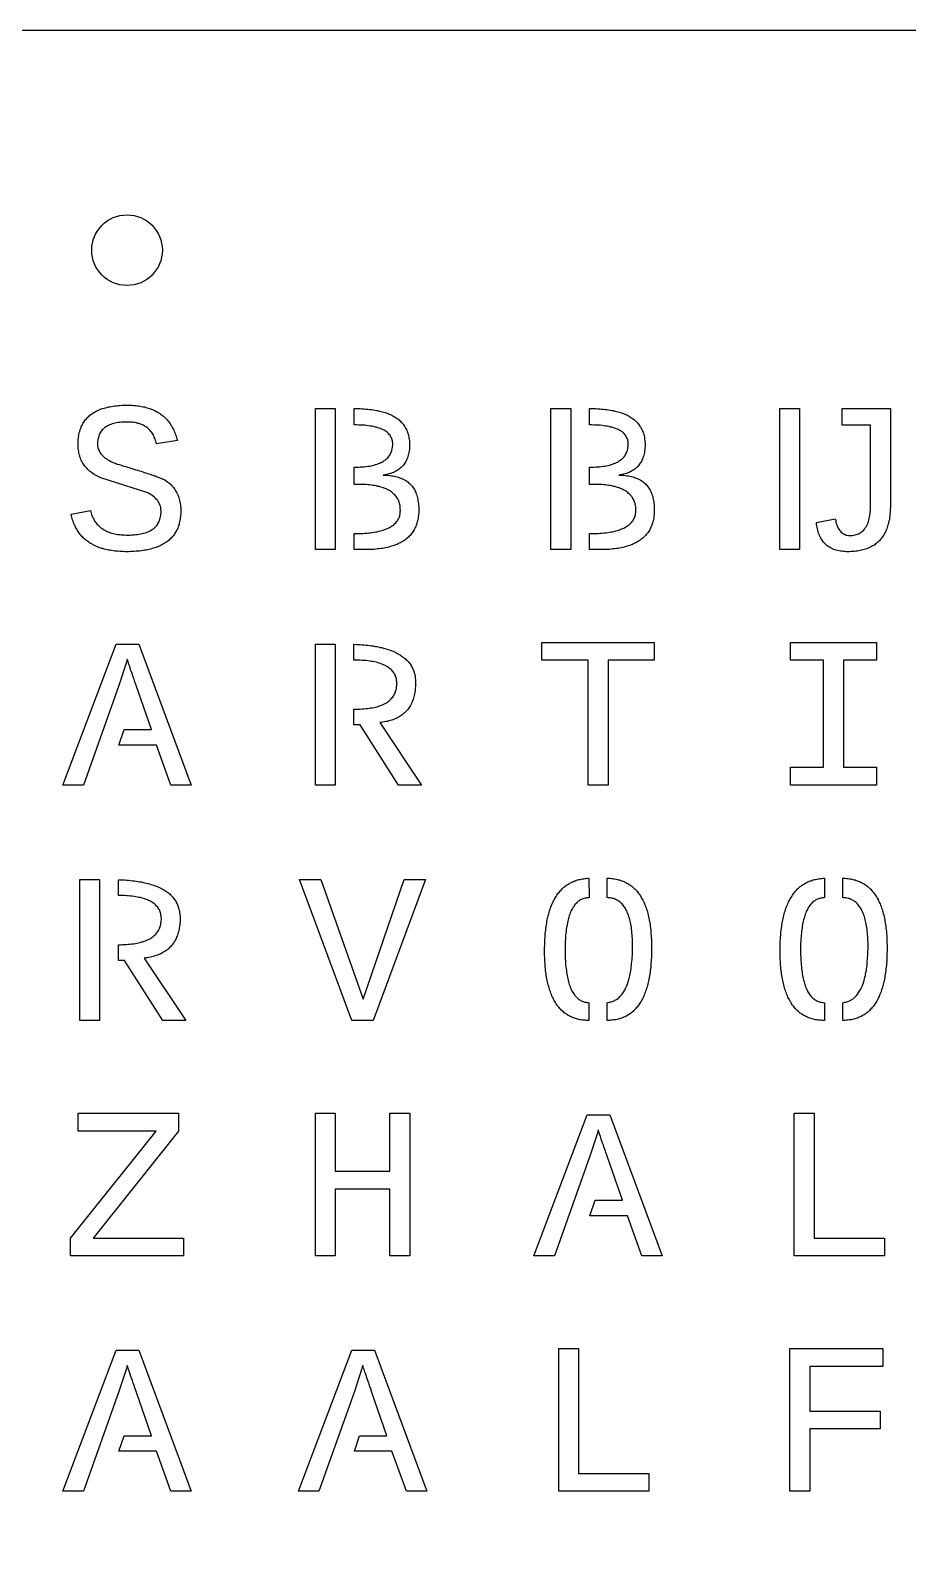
# Model space of a CAD drawing. Extents: x 0 to 230, y 0 to 230.
# Drawn here: x 108.2 to 170.2, y 122.3 to 230 of the extents above; entities that cross this region are included whole.
import ezdxf

# ---------------------------------------------------------------- set-up
doc = ezdxf.new("R2010")
doc.units = 0
doc.layers.get('0').update_dxf_attribs({"linetype": 'continuous'})

# ---------------------------------------------------------------- blocks, each defined once
blk = doc.blocks.new('SHAPESTRING008')
at = {"color": 0}
for points in [[(161.19, 203.22), (162.6, 203.22), (162.6, 193.24), (161.19, 193.24)], [(166.14, 194.24), (166.24, 194.24), (166.34, 194.25), (166.43, 194.26), (166.52, 194.28), (166.61, 194.3), (166.69, 194.33), (166.77, 194.36), (166.84, 194.4), (166.91, 194.44), (166.98, 194.49), (167.05, 194.54), (167.11, 194.6), (167.17, 194.66), (167.22, 194.72), (167.27, 194.8), (167.32, 194.87), (167.36, 194.95), (167.4, 195.04), (167.44, 195.13), (167.47, 195.23), (167.5, 195.33), (167.53, 195.44), (167.55, 195.55), (167.57, 195.66), (167.59, 195.78), (167.6, 195.91), (167.61, 196.04), (167.61, 196.18), (167.61, 196.32), (167.61, 202.06), (165.61, 202.06), (165.61, 203.22), (169.02, 203.22), (169.02, 196.35), (169.02, 196.22), (169.01, 196.1), (169.01, 195.97), (169, 195.86), (168.99, 195.74), (168.98, 195.63), (168.96, 195.51), (168.95, 195.41), (168.93, 195.3), (168.9, 195.2), (168.88, 195.09), (168.85, 195), (168.82, 194.9), (168.79, 194.81), (168.76, 194.71), (168.72, 194.62), (168.69, 194.54), (168.65, 194.45), (168.6, 194.37), (168.56, 194.29), (168.51, 194.22), (168.46, 194.14), (168.41, 194.07), (168.35, 194), (168.3, 193.94), (168.24, 193.87), (168.18, 193.81), (168.11, 193.75), (168.05, 193.7), (167.98, 193.64), (167.91, 193.59), (167.84, 193.54), (167.76, 193.5), (167.69, 193.45), (167.61, 193.41), (167.52, 193.37), (167.44, 193.34), (167.35, 193.3), (167.26, 193.27), (167.17, 193.24), (167.08, 193.22), (166.98, 193.19), (166.89, 193.17), (166.79, 193.15), (166.68, 193.14), (166.58, 193.12), (166.47, 193.11), (166.36, 193.1), (166.25, 193.1), (166.14, 193.09), (166.02, 193.09), (165.9, 193.09), (165.79, 193.1), (165.68, 193.11), (165.58, 193.12), (165.48, 193.13), (165.38, 193.15), (165.28, 193.17), (165.19, 193.2), (165.09, 193.23), (165.01, 193.26), (164.92, 193.3), (164.84, 193.34), (164.76, 193.38), (164.69, 193.42), (164.61, 193.47), (164.54, 193.52), (164.48, 193.58), (164.41, 193.64), (164.35, 193.7), (164.3, 193.77), (164.24, 193.84), (164.19, 193.91), (164.14, 193.98), (164.09, 194.06), (164.05, 194.15), (164.01, 194.23), (163.98, 194.32), (163.94, 194.41), (163.91, 194.51), (163.88, 194.61), (163.86, 194.71), (163.84, 194.82), (163.82, 194.93), (163.8, 195.04), (163.79, 195.16), (165.12, 195.43), (165.15, 195.3), (165.17, 195.18), (165.21, 195.07), (165.24, 194.96), (165.28, 194.86), (165.33, 194.77), (165.37, 194.68), (165.42, 194.61), (165.48, 194.54), (165.54, 194.48), (165.6, 194.42), (165.67, 194.37), (165.74, 194.33), (165.81, 194.3), (165.89, 194.27), (165.97, 194.26), (166.05, 194.24)]]:
    blk.add_lwpolyline(points, close=True, dxfattribs=at)
blk = doc.blocks.new('SHAPESTRING007')
at = {"color": 0}
for points in [[(146.41, 193.24), (144.99, 193.24), (144.99, 203.22), (146.41, 203.22)], [(151.01, 196.02), (151.01, 196.1), (151, 196.19), (151, 196.27), (150.98, 196.36), (150.97, 196.44), (150.95, 196.51), (150.93, 196.59), (150.9, 196.66), (150.87, 196.73), (150.84, 196.8), (150.8, 196.87), (150.76, 196.93), (150.71, 197), (150.67, 197.06), (150.61, 197.11), (150.56, 197.17), (150.5, 197.22), (150.44, 197.28), (150.37, 197.32), (150.31, 197.37), (150.23, 197.42), (150.16, 197.46), (150.08, 197.5), (149.99, 197.54), (149.91, 197.57), (149.82, 197.61), (149.72, 197.64), (149.63, 197.67), (149.53, 197.7), (149.42, 197.72), (149.31, 197.75), (149.2, 197.77), (149.09, 197.79), (148.97, 197.8), (148.85, 197.82), (148.72, 197.83), (148.59, 197.84), (148.46, 197.85), (148.32, 197.85), (148.18, 197.86), (148.04, 197.86), (147.89, 197.86), (147.74, 197.85), (147.74, 199.08), (147.89, 199.08), (148.04, 199.08), (148.18, 199.09), (148.32, 199.1), (148.45, 199.11), (148.58, 199.12), (148.7, 199.14), (148.82, 199.16), (148.94, 199.18), (149.05, 199.2), (149.16, 199.23), (149.26, 199.26), (149.36, 199.29), (149.45, 199.33), (149.54, 199.36), (149.63, 199.4), (149.71, 199.44), (149.79, 199.49), (149.86, 199.54), (149.93, 199.58), (150, 199.64), (150.06, 199.69), (150.11, 199.75), (150.17, 199.81), (150.22, 199.87), (150.26, 199.93), (150.3, 200), (150.33, 200.07), (150.37, 200.14), (150.39, 200.22), (150.41, 200.29), (150.43, 200.37), (150.45, 200.46), (150.46, 200.54), (150.46, 200.63), (150.46, 200.72), (150.46, 200.79), (150.46, 200.87), (150.44, 200.94), (150.43, 201.01), (150.41, 201.08), (150.38, 201.15), (150.35, 201.21), (150.31, 201.28), (150.27, 201.34), (150.23, 201.39), (150.18, 201.45), (150.13, 201.5), (150.07, 201.55), (150, 201.6), (149.94, 201.64), (149.86, 201.69), (149.78, 201.73), (149.7, 201.77), (149.62, 201.8), (149.52, 201.84), (149.43, 201.87), (149.33, 201.9), (149.22, 201.92), (149.11, 201.95), (148.99, 201.97), (148.87, 201.99), (148.75, 202.01), (148.62, 202.02), (148.49, 202.04), (148.35, 202.05), (148.2, 202.06), (148.06, 202.06), (147.9, 202.07), (147.74, 202.07), (147.74, 203.22), (147.89, 203.22), (148.03, 203.22), (148.17, 203.22), (148.31, 203.21), (148.45, 203.2), (148.58, 203.19), (148.71, 203.18), (148.83, 203.17), (148.96, 203.16), (149.08, 203.14), (149.2, 203.12), (149.31, 203.1), (149.42, 203.08), (149.53, 203.05), (149.64, 203.03), (149.75, 203), (149.85, 202.97), (149.95, 202.94), (150.04, 202.91), (150.14, 202.87), (150.23, 202.84), (150.31, 202.8), (150.4, 202.76), (150.48, 202.71), (150.56, 202.67), (150.64, 202.62), (150.71, 202.58), (150.78, 202.53), (150.85, 202.47), (150.92, 202.42), (150.98, 202.36), (151.04, 202.31), (151.1, 202.25), (151.15, 202.19), (151.2, 202.12), (151.25, 202.06), (151.3, 201.99), (151.34, 201.93), (151.38, 201.85), (151.42, 201.78), (151.45, 201.71), (151.49, 201.63), (151.52, 201.56), (151.54, 201.48), (151.57, 201.39), (151.59, 201.31), (151.61, 201.23), (151.62, 201.14), (151.63, 201.05), (151.64, 200.96), (151.65, 200.87), (151.66, 200.77), (151.66, 200.68), (151.66, 200.56), (151.65, 200.45), (151.64, 200.34), (151.63, 200.23), (151.61, 200.12), (151.59, 200.02), (151.57, 199.93), (151.54, 199.83), (151.51, 199.74), (151.48, 199.65), (151.44, 199.57), (151.4, 199.48), (151.35, 199.41), (151.3, 199.33), (151.25, 199.26), (151.2, 199.19), (151.14, 199.12), (151.07, 199.06), (151, 199), (150.93, 198.94), (150.86, 198.89), (150.78, 198.84), (150.7, 198.79), (150.61, 198.75), (150.53, 198.71), (150.43, 198.67), (150.34, 198.64), (150.24, 198.61), (150.13, 198.58), (150.03, 198.55), (149.91, 198.53), (149.8, 198.51), (149.92, 198.51), (150.04, 198.51), (150.16, 198.5), (150.27, 198.49), (150.38, 198.47), (150.48, 198.46), (150.59, 198.44), (150.69, 198.42), (150.79, 198.39), (150.88, 198.36), (150.97, 198.33), (151.06, 198.3), (151.14, 198.26), (151.23, 198.22), (151.31, 198.18), (151.38, 198.13), (151.46, 198.08), (151.53, 198.03), (151.59, 197.98), (151.66, 197.92), (151.72, 197.86), (151.78, 197.8), (151.83, 197.73), (151.89, 197.66), (151.93, 197.59), (151.98, 197.52), (152.02, 197.44), (152.06, 197.36), (152.1, 197.28), (152.14, 197.19), (152.17, 197.1), (152.2, 197.01), (152.22, 196.91), (152.24, 196.82), (152.26, 196.71), (152.28, 196.61), (152.29, 196.5), (152.3, 196.4), (152.31, 196.28), (152.31, 196.17), (152.31, 196.05), (152.31, 195.95), (152.31, 195.85), (152.3, 195.75), (152.29, 195.66), (152.28, 195.56), (152.27, 195.47), (152.25, 195.38), (152.23, 195.29), (152.21, 195.21), (152.18, 195.12), (152.16, 195.04), (152.13, 194.96), (152.1, 194.88), (152.06, 194.8), (152.03, 194.73), (151.99, 194.65), (151.94, 194.58), (151.9, 194.51), (151.85, 194.44), (151.8, 194.38), (151.75, 194.31), (151.7, 194.25), (151.64, 194.19), (151.58, 194.13), (151.52, 194.08), (151.45, 194.02), (151.39, 193.97), (151.32, 193.92), (151.25, 193.87), (151.17, 193.82), (151.09, 193.78), (151.01, 193.73), (150.93, 193.69), (150.85, 193.65), (150.76, 193.61), (150.67, 193.58), (150.58, 193.54), (150.48, 193.51), (150.39, 193.48), (150.29, 193.45), (150.18, 193.42), (150.08, 193.4), (149.97, 193.37), (149.86, 193.35), (149.75, 193.33), (149.63, 193.32), (149.52, 193.3), (149.4, 193.29), (149.27, 193.27), (149.15, 193.26), (149.02, 193.26), (148.89, 193.25), (148.76, 193.24), (148.62, 193.24), (148.48, 193.24), (147.74, 193.24), (147.74, 194.37), (147.9, 194.38), (148.06, 194.38), (148.21, 194.38), (148.35, 194.39), (148.49, 194.4), (148.63, 194.41), (148.76, 194.42), (148.9, 194.44), (149.02, 194.45), (149.14, 194.47), (149.26, 194.49), (149.38, 194.51), (149.49, 194.54), (149.59, 194.57), (149.7, 194.59), (149.8, 194.62), (149.89, 194.66), (149.98, 194.69), (150.07, 194.73), (150.15, 194.76), (150.23, 194.8), (150.31, 194.85), (150.38, 194.89), (150.45, 194.94), (150.51, 194.98), (150.57, 195.03), (150.63, 195.09), (150.68, 195.14), (150.73, 195.2), (150.78, 195.25), (150.82, 195.31), (150.85, 195.37), (150.89, 195.44), (150.92, 195.5), (150.94, 195.57), (150.96, 195.64), (150.98, 195.71), (150.99, 195.78), (151, 195.86), (151.01, 195.94)]]:
    blk.add_lwpolyline(points, close=True, dxfattribs=at)
blk = doc.blocks.new('SHAPESTRING006')
at = {"color": 0}
for points in [[(129.74, 193.24), (128.33, 193.24), (128.33, 203.22), (129.74, 203.22)], [(134.35, 196.02), (134.34, 196.1), (134.34, 196.19), (134.33, 196.27), (134.32, 196.36), (134.3, 196.44), (134.28, 196.51), (134.26, 196.59), (134.23, 196.66), (134.2, 196.73), (134.17, 196.8), (134.13, 196.87), (134.09, 196.93), (134.05, 197), (134, 197.06), (133.95, 197.11), (133.89, 197.17), (133.83, 197.22), (133.77, 197.28), (133.71, 197.32), (133.64, 197.37), (133.57, 197.42), (133.49, 197.46), (133.41, 197.5), (133.33, 197.54), (133.24, 197.57), (133.15, 197.61), (133.06, 197.64), (132.96, 197.67), (132.86, 197.7), (132.75, 197.72), (132.65, 197.75), (132.54, 197.77), (132.42, 197.79), (132.3, 197.8), (132.18, 197.82), (132.06, 197.83), (131.93, 197.84), (131.79, 197.85), (131.66, 197.85), (131.52, 197.86), (131.37, 197.86), (131.23, 197.86), (131.08, 197.85), (131.08, 199.08), (131.23, 199.08), (131.37, 199.08), (131.51, 199.09), (131.65, 199.1), (131.78, 199.11), (131.91, 199.12), (132.04, 199.14), (132.16, 199.16), (132.27, 199.18), (132.38, 199.2), (132.49, 199.23), (132.59, 199.26), (132.69, 199.29), (132.79, 199.33), (132.88, 199.36), (132.96, 199.4), (133.05, 199.44), (133.12, 199.49), (133.2, 199.54), (133.27, 199.58), (133.33, 199.64), (133.39, 199.69), (133.45, 199.75), (133.5, 199.81), (133.55, 199.87), (133.59, 199.93), (133.63, 200), (133.67, 200.07), (133.7, 200.14), (133.73, 200.22), (133.75, 200.29), (133.77, 200.37), (133.78, 200.46), (133.79, 200.54), (133.8, 200.63), (133.8, 200.72), (133.8, 200.79), (133.79, 200.87), (133.78, 200.94), (133.76, 201.01), (133.74, 201.08), (133.71, 201.15), (133.68, 201.21), (133.65, 201.28), (133.61, 201.34), (133.56, 201.39), (133.51, 201.45), (133.46, 201.5), (133.4, 201.55), (133.34, 201.6), (133.27, 201.64), (133.2, 201.69), (133.12, 201.73), (133.04, 201.77), (132.95, 201.8), (132.86, 201.84), (132.76, 201.87), (132.66, 201.9), (132.55, 201.92), (132.44, 201.95), (132.33, 201.97), (132.21, 201.99), (132.08, 202.01), (131.95, 202.02), (131.82, 202.04), (131.68, 202.05), (131.54, 202.06), (131.39, 202.06), (131.24, 202.07), (131.08, 202.07), (131.08, 203.22), (131.22, 203.22), (131.37, 203.22), (131.51, 203.22), (131.64, 203.21), (131.78, 203.2), (131.91, 203.19), (132.04, 203.18), (132.17, 203.17), (132.29, 203.16), (132.41, 203.14), (132.53, 203.12), (132.65, 203.1), (132.76, 203.08), (132.87, 203.05), (132.98, 203.03), (133.08, 203), (133.18, 202.97), (133.28, 202.94), (133.38, 202.91), (133.47, 202.87), (133.56, 202.84), (133.65, 202.8), (133.73, 202.76), (133.81, 202.71), (133.89, 202.67), (133.97, 202.62), (134.04, 202.58), (134.12, 202.53), (134.18, 202.47), (134.25, 202.42), (134.31, 202.36), (134.37, 202.31), (134.43, 202.25), (134.48, 202.19), (134.54, 202.12), (134.58, 202.06), (134.63, 201.99), (134.67, 201.93), (134.71, 201.85), (134.75, 201.78), (134.79, 201.71), (134.82, 201.63), (134.85, 201.56), (134.88, 201.48), (134.9, 201.39), (134.92, 201.31), (134.94, 201.23), (134.95, 201.14), (134.97, 201.05), (134.98, 200.96), (134.98, 200.87), (134.99, 200.77), (134.99, 200.68), (134.99, 200.56), (134.98, 200.45), (134.98, 200.34), (134.96, 200.23), (134.95, 200.12), (134.93, 200.02), (134.9, 199.93), (134.88, 199.83), (134.85, 199.74), (134.81, 199.65), (134.77, 199.57), (134.73, 199.48), (134.69, 199.41), (134.64, 199.33), (134.58, 199.26), (134.53, 199.19), (134.47, 199.12), (134.41, 199.06), (134.34, 199), (134.27, 198.94), (134.19, 198.89), (134.11, 198.84), (134.03, 198.79), (133.95, 198.75), (133.86, 198.71), (133.77, 198.67), (133.67, 198.64), (133.57, 198.61), (133.47, 198.58), (133.36, 198.55), (133.25, 198.53), (133.13, 198.51), (133.25, 198.51), (133.37, 198.51), (133.49, 198.5), (133.6, 198.49), (133.71, 198.47), (133.82, 198.46), (133.92, 198.44), (134.02, 198.42), (134.12, 198.39), (134.21, 198.36), (134.3, 198.33), (134.39, 198.3), (134.48, 198.26), (134.56, 198.22), (134.64, 198.18), (134.72, 198.13), (134.79, 198.08), (134.86, 198.03), (134.93, 197.98), (134.99, 197.92), (135.05, 197.86), (135.11, 197.8), (135.17, 197.73), (135.22, 197.66), (135.27, 197.59), (135.31, 197.52), (135.36, 197.44), (135.4, 197.36), (135.43, 197.28), (135.47, 197.19), (135.5, 197.1), (135.53, 197.01), (135.55, 196.91), (135.58, 196.82), (135.59, 196.71), (135.61, 196.61), (135.62, 196.5), (135.63, 196.4), (135.64, 196.28), (135.65, 196.17), (135.65, 196.05), (135.64, 195.95), (135.64, 195.85), (135.63, 195.75), (135.63, 195.66), (135.61, 195.56), (135.6, 195.47), (135.58, 195.38), (135.56, 195.29), (135.54, 195.21), (135.52, 195.12), (135.49, 195.04), (135.46, 194.96), (135.43, 194.88), (135.4, 194.8), (135.36, 194.73), (135.32, 194.65), (135.28, 194.58), (135.23, 194.51), (135.19, 194.44), (135.14, 194.38), (135.09, 194.31), (135.03, 194.25), (134.97, 194.19), (134.91, 194.13), (134.85, 194.08), (134.79, 194.02), (134.72, 193.97), (134.65, 193.92), (134.58, 193.87), (134.5, 193.82), (134.43, 193.78), (134.35, 193.73), (134.27, 193.69), (134.18, 193.65), (134.09, 193.61), (134, 193.58), (133.91, 193.54), (133.82, 193.51), (133.72, 193.48), (133.62, 193.45), (133.52, 193.42), (133.41, 193.4), (133.3, 193.37), (133.19, 193.35), (133.08, 193.33), (132.97, 193.32), (132.85, 193.3), (132.73, 193.29), (132.61, 193.27), (132.48, 193.26), (132.35, 193.26), (132.22, 193.25), (132.09, 193.24), (131.95, 193.24), (131.82, 193.24), (131.08, 193.24), (131.08, 194.37), (131.24, 194.38), (131.39, 194.38), (131.54, 194.38), (131.68, 194.39), (131.83, 194.4), (131.96, 194.41), (132.1, 194.42), (132.23, 194.44), (132.35, 194.45), (132.48, 194.47), (132.6, 194.49), (132.71, 194.51), (132.82, 194.54), (132.93, 194.57), (133.03, 194.59), (133.13, 194.62), (133.23, 194.66), (133.32, 194.69), (133.4, 194.73), (133.49, 194.76), (133.57, 194.8), (133.64, 194.85), (133.72, 194.89), (133.78, 194.94), (133.85, 194.98), (133.91, 195.03), (133.96, 195.09), (134.02, 195.14), (134.07, 195.2), (134.11, 195.25), (134.15, 195.31), (134.19, 195.37), (134.22, 195.44), (134.25, 195.5), (134.28, 195.57), (134.3, 195.64), (134.31, 195.71), (134.33, 195.78), (134.34, 195.86), (134.34, 195.94)]]:
    blk.add_lwpolyline(points, close=True, dxfattribs=at)
blk = doc.blocks.new('SHAPESTRING017')
at = {"color": 0}
for points in [[(129.73, 176.57), (128.33, 176.57), (128.33, 186.55), (129.73, 186.55)], [(134.09, 183.72), (134.09, 183.8), (134.09, 183.88), (134.08, 183.96), (134.07, 184.04), (134.06, 184.11), (134.04, 184.19), (134.01, 184.26), (133.99, 184.33), (133.95, 184.39), (133.92, 184.46), (133.88, 184.52), (133.84, 184.58), (133.79, 184.64), (133.74, 184.7), (133.69, 184.75), (133.63, 184.8), (133.56, 184.85), (133.5, 184.9), (133.43, 184.95), (133.35, 184.99), (133.28, 185.03), (133.2, 185.07), (133.11, 185.11), (133.02, 185.14), (132.93, 185.18), (132.83, 185.21), (132.73, 185.24), (132.62, 185.26), (132.51, 185.29), (132.4, 185.31), (132.28, 185.33), (132.16, 185.35), (132.04, 185.36), (131.91, 185.38), (131.78, 185.39), (131.64, 185.4), (131.5, 185.41), (131.36, 185.41), (131.21, 185.41), (131.06, 185.42), (131.06, 186.54), (131.21, 186.53), (131.36, 186.53), (131.5, 186.52), (131.64, 186.51), (131.78, 186.5), (131.92, 186.48), (132.05, 186.47), (132.18, 186.45), (132.31, 186.43), (132.44, 186.42), (132.56, 186.39), (132.68, 186.37), (132.8, 186.35), (132.92, 186.32), (133.03, 186.3), (133.14, 186.27), (133.25, 186.24), (133.35, 186.21), (133.46, 186.18), (133.56, 186.15), (133.65, 186.11), (133.75, 186.07), (133.84, 186.04), (133.93, 186), (134.02, 185.96), (134.1, 185.91), (134.18, 185.87), (134.26, 185.82), (134.34, 185.78), (134.41, 185.73), (134.48, 185.68), (134.55, 185.63), (134.62, 185.58), (134.68, 185.52), (134.74, 185.47), (134.8, 185.41), (134.86, 185.35), (134.91, 185.29), (134.96, 185.23), (135.01, 185.17), (135.05, 185.1), (135.1, 185.04), (135.14, 184.97), (135.17, 184.9), (135.21, 184.83), (135.24, 184.76), (135.27, 184.69), (135.3, 184.61), (135.32, 184.54), (135.34, 184.46), (135.36, 184.38), (135.38, 184.3), (135.39, 184.22), (135.4, 184.14), (135.41, 184.05), (135.42, 183.97), (135.42, 183.88), (135.42, 183.79), (135.42, 183.67), (135.41, 183.56), (135.4, 183.45), (135.39, 183.34), (135.38, 183.23), (135.36, 183.12), (135.35, 183.02), (135.32, 182.92), (135.3, 182.82), (135.27, 182.73), (135.24, 182.64), (135.21, 182.55), (135.18, 182.46), (135.14, 182.38), (135.1, 182.29), (135.06, 182.21), (135.01, 182.14), (134.96, 182.06), (134.91, 181.99), (134.86, 181.92), (134.8, 181.85), (134.74, 181.79), (134.68, 181.72), (134.62, 181.66), (134.55, 181.61), (134.48, 181.55), (134.41, 181.5), (134.33, 181.45), (134.25, 181.4), (134.17, 181.35), (134.09, 181.31), (134, 181.27), (133.91, 181.23), (133.82, 181.2), (133.73, 181.16), (133.63, 181.13), (133.53, 181.11), (133.43, 181.08), (133.32, 181.06), (133.22, 181.04), (133.11, 181.02), (132.99, 181), (132.88, 180.99), (135.83, 176.57), (134.21, 176.57), (131.5, 180.83), (131.06, 180.83), (131.06, 181.94), (131.21, 181.94), (131.35, 181.94), (131.49, 181.95), (131.63, 181.96), (131.76, 181.97), (131.89, 181.98), (132.01, 181.99), (132.14, 182.01), (132.26, 182.03), (132.37, 182.05), (132.48, 182.07), (132.59, 182.09), (132.69, 182.12), (132.79, 182.15), (132.89, 182.18), (132.98, 182.22), (133.07, 182.25), (133.15, 182.29), (133.23, 182.33), (133.31, 182.38), (133.39, 182.42), (133.46, 182.47), (133.52, 182.52), (133.59, 182.57), (133.65, 182.63), (133.7, 182.68), (133.75, 182.74), (133.8, 182.8), (133.85, 182.87), (133.89, 182.93), (133.92, 183), (133.96, 183.07), (133.99, 183.14), (134.01, 183.22), (134.04, 183.3), (134.06, 183.38), (134.07, 183.46), (134.08, 183.54), (134.09, 183.63)]]:
    blk.add_lwpolyline(points, close=True, dxfattribs=at)
blk = doc.blocks.new('SHAPESTRING029')
at = {"color": 0}
for points in [[(147.68, 159.91), (147.59, 159.91), (147.5, 159.91), (147.41, 159.92), (147.32, 159.92), (147.23, 159.93), (147.15, 159.95), (147.06, 159.96), (146.98, 159.98), (146.9, 160), (146.82, 160.02), (146.74, 160.04), (146.66, 160.06), (146.59, 160.09), (146.51, 160.12), (146.44, 160.15), (146.37, 160.19), (146.3, 160.22), (146.23, 160.26), (146.16, 160.3), (146.1, 160.34), (146.03, 160.39), (145.97, 160.43), (145.91, 160.48), (145.85, 160.53), (145.79, 160.59), (145.73, 160.64), (145.67, 160.7), (145.62, 160.76), (145.57, 160.82), (145.51, 160.89), (145.46, 160.95), (145.41, 161.02), (145.37, 161.09), (145.32, 161.17), (145.27, 161.24), (145.23, 161.32), (145.19, 161.4), (145.15, 161.48), (145.11, 161.56), (145.07, 161.65), (145.03, 161.74), (144.99, 161.83), (144.96, 161.92), (144.93, 162.02), (144.9, 162.11), (144.87, 162.21), (144.84, 162.31), (144.81, 162.42), (144.78, 162.52), (144.76, 162.63), (144.74, 162.74), (144.71, 162.85), (144.69, 162.97), (144.67, 163.08), (144.66, 163.2), (144.64, 163.32), (144.62, 163.45), (144.61, 163.57), (144.6, 163.7), (144.59, 163.83), (144.58, 163.96), (144.57, 164.09), (144.56, 164.23), (144.56, 164.37), (144.55, 164.51), (144.55, 164.65), (144.55, 164.8), (144.55, 164.94), (144.55, 165.09), (144.56, 165.23), (144.56, 165.37), (144.57, 165.51), (144.57, 165.65), (144.58, 165.79), (144.59, 165.92), (144.6, 166.05), (144.61, 166.18), (144.63, 166.3), (144.64, 166.43), (144.66, 166.55), (144.68, 166.67), (144.7, 166.79), (144.72, 166.9), (144.74, 167.02), (144.76, 167.13), (144.79, 167.24), (144.81, 167.34), (144.84, 167.45), (144.87, 167.55), (144.9, 167.65), (144.93, 167.75), (144.97, 167.85), (145, 167.94), (145.04, 168.03), (145.07, 168.12), (145.11, 168.21), (145.15, 168.3), (145.19, 168.38), (145.24, 168.46), (145.28, 168.54), (145.32, 168.62), (145.37, 168.69), (145.42, 168.77), (145.47, 168.84), (145.52, 168.91), (145.57, 168.97), (145.63, 169.04), (145.68, 169.1), (145.74, 169.16), (145.79, 169.22), (145.85, 169.27), (145.91, 169.33), (145.98, 169.38), (146.04, 169.43), (146.1, 169.48), (146.17, 169.52), (146.24, 169.56), (146.31, 169.6), (146.37, 169.64), (146.45, 169.68), (146.52, 169.71), (146.59, 169.75), (146.67, 169.78), (146.75, 169.8), (146.82, 169.83), (146.9, 169.85), (146.98, 169.88), (147.07, 169.89), (147.15, 169.91), (147.23, 169.93), (147.32, 169.94), (147.41, 169.95), (147.5, 169.96), (147.59, 169.97), (147.68, 169.97), (147.7, 168.6), (147.63, 168.59), (147.55, 168.59), (147.48, 168.57), (147.41, 168.56), (147.34, 168.54), (147.28, 168.52), (147.21, 168.5), (147.15, 168.47), (147.09, 168.44), (147.03, 168.4), (146.97, 168.36), (146.91, 168.32), (146.86, 168.27), (146.8, 168.22), (146.75, 168.17), (146.7, 168.11), (146.66, 168.05), (146.61, 167.98), (146.57, 167.92), (146.52, 167.84), (146.48, 167.77), (146.44, 167.69), (146.4, 167.61), (146.37, 167.52), (146.33, 167.43), (146.3, 167.34), (146.27, 167.24), (146.24, 167.14), (146.21, 167.04), (146.19, 166.93), (146.16, 166.82), (146.14, 166.71), (146.12, 166.59), (146.1, 166.47), (146.08, 166.34), (146.07, 166.21), (146.05, 166.08), (146.04, 165.94), (146.03, 165.8), (146.02, 165.66), (146.01, 165.51), (146.01, 165.36), (146, 165.21), (146, 165.05), (146, 164.89), (146, 164.73), (146, 164.57), (146.01, 164.42), (146.01, 164.27), (146.02, 164.12), (146.03, 163.98), (146.04, 163.84), (146.06, 163.7), (146.07, 163.57), (146.09, 163.44), (146.1, 163.32), (146.12, 163.2), (146.14, 163.08), (146.17, 162.96), (146.19, 162.85), (146.22, 162.75), (146.24, 162.64), (146.27, 162.54), (146.3, 162.44), (146.34, 162.35), (146.37, 162.26), (146.41, 162.17), (146.44, 162.09), (146.48, 162.01), (146.52, 161.94), (146.57, 161.86), (146.61, 161.8), (146.66, 161.73), (146.7, 161.67), (146.75, 161.61), (146.8, 161.56), (146.85, 161.51), (146.91, 161.46), (146.96, 161.41), (147.02, 161.37), (147.08, 161.34), (147.14, 161.3), (147.2, 161.27), (147.26, 161.25), (147.33, 161.22), (147.4, 161.21), (147.47, 161.19), (147.54, 161.18), (147.61, 161.17), (147.68, 161.16)], [(150.77, 164.96), (150.77, 165.12), (150.77, 165.27), (150.77, 165.42), (150.76, 165.56), (150.76, 165.71), (150.75, 165.84), (150.74, 165.98), (150.73, 166.11), (150.72, 166.24), (150.7, 166.36), (150.69, 166.48), (150.67, 166.6), (150.65, 166.72), (150.63, 166.83), (150.6, 166.94), (150.58, 167.04), (150.55, 167.14), (150.52, 167.24), (150.49, 167.33), (150.46, 167.42), (150.42, 167.51), (150.39, 167.59), (150.35, 167.68), (150.31, 167.75), (150.27, 167.83), (150.22, 167.9), (150.18, 167.96), (150.13, 168.03), (150.08, 168.09), (150.03, 168.15), (149.98, 168.2), (149.93, 168.25), (149.87, 168.3), (149.81, 168.34), (149.75, 168.38), (149.69, 168.42), (149.63, 168.45), (149.56, 168.48), (149.5, 168.51), (149.43, 168.53), (149.36, 168.55), (149.29, 168.56), (149.21, 168.58), (149.14, 168.59), (149.06, 168.59), (148.98, 168.6), (148.98, 169.98), (149.08, 169.97), (149.17, 169.97), (149.26, 169.96), (149.35, 169.95), (149.44, 169.94), (149.52, 169.93), (149.61, 169.91), (149.69, 169.89), (149.78, 169.87), (149.86, 169.85), (149.94, 169.82), (150.01, 169.8), (150.09, 169.77), (150.17, 169.74), (150.24, 169.7), (150.31, 169.67), (150.38, 169.63), (150.45, 169.59), (150.52, 169.55), (150.59, 169.5), (150.65, 169.46), (150.72, 169.41), (150.78, 169.36), (150.84, 169.3), (150.9, 169.25), (150.96, 169.19), (151.02, 169.13), (151.07, 169.07), (151.13, 169), (151.18, 168.94), (151.23, 168.87), (151.28, 168.8), (151.33, 168.73), (151.37, 168.65), (151.42, 168.57), (151.46, 168.49), (151.51, 168.41), (151.55, 168.33), (151.59, 168.24), (151.63, 168.15), (151.66, 168.06), (151.7, 167.97), (151.73, 167.88), (151.76, 167.78), (151.8, 167.68), (151.83, 167.58), (151.85, 167.47), (151.88, 167.37), (151.91, 167.26), (151.93, 167.15), (151.95, 167.04), (151.97, 166.92), (151.99, 166.81), (152.01, 166.69), (152.03, 166.57), (152.04, 166.44), (152.06, 166.32), (152.07, 166.19), (152.08, 166.06), (152.09, 165.93), (152.1, 165.8), (152.11, 165.66), (152.11, 165.52), (152.12, 165.38), (152.12, 165.24), (152.12, 165.09), (152.12, 164.94), (152.12, 164.79), (152.12, 164.65), (152.11, 164.5), (152.11, 164.36), (152.1, 164.22), (152.09, 164.08), (152.08, 163.95), (152.07, 163.81), (152.06, 163.68), (152.04, 163.55), (152.03, 163.43), (152.01, 163.3), (151.99, 163.18), (151.97, 163.06), (151.95, 162.94), (151.93, 162.83), (151.91, 162.71), (151.88, 162.6), (151.86, 162.49), (151.83, 162.39), (151.8, 162.28), (151.77, 162.18), (151.74, 162.08), (151.7, 161.98), (151.67, 161.89), (151.63, 161.79), (151.6, 161.7), (151.56, 161.61), (151.52, 161.53), (151.48, 161.44), (151.43, 161.36), (151.39, 161.28), (151.34, 161.2), (151.3, 161.13), (151.25, 161.06), (151.2, 160.99), (151.15, 160.92), (151.1, 160.85), (151.04, 160.79), (150.99, 160.73), (150.93, 160.67), (150.87, 160.61), (150.81, 160.55), (150.75, 160.5), (150.69, 160.45), (150.63, 160.4), (150.56, 160.36), (150.5, 160.31), (150.43, 160.27), (150.36, 160.23), (150.29, 160.19), (150.22, 160.16), (150.15, 160.13), (150.07, 160.1), (150, 160.07), (149.92, 160.04), (149.84, 160.02), (149.76, 160), (149.68, 159.98), (149.6, 159.96), (149.51, 159.95), (149.43, 159.94), (149.34, 159.93), (149.25, 159.92), (149.16, 159.91), (149.07, 159.91), (148.98, 159.91), (148.98, 161.16), (149.06, 161.17), (149.13, 161.19), (149.2, 161.2), (149.27, 161.22), (149.34, 161.24), (149.41, 161.27), (149.47, 161.3), (149.53, 161.33), (149.6, 161.36), (149.66, 161.4), (149.71, 161.44), (149.77, 161.49), (149.83, 161.54), (149.88, 161.59), (149.93, 161.64), (149.98, 161.7), (150.03, 161.76), (150.08, 161.83), (150.13, 161.9), (150.17, 161.97), (150.22, 162.04), (150.26, 162.12), (150.3, 162.2), (150.33, 162.28), (150.37, 162.37), (150.41, 162.46), (150.44, 162.56), (150.47, 162.65), (150.5, 162.75), (150.53, 162.86), (150.56, 162.97), (150.58, 163.08), (150.61, 163.19), (150.63, 163.31), (150.65, 163.43), (150.67, 163.55), (150.68, 163.68), (150.7, 163.81), (150.71, 163.94), (150.73, 164.08), (150.74, 164.22), (150.75, 164.36), (150.76, 164.51), (150.76, 164.65), (150.77, 164.81)]]:
    blk.add_lwpolyline(points, close=True, dxfattribs=at)
blk = doc.blocks.new('SHAPESTRING027')
at = {"color": 0}
for points in [[(113.06, 159.91), (111.66, 159.91), (111.66, 169.88), (113.06, 169.88)], [(117.43, 167.05), (117.43, 167.13), (117.42, 167.21), (117.42, 167.29), (117.4, 167.37), (117.39, 167.45), (117.37, 167.52), (117.35, 167.59), (117.32, 167.66), (117.29, 167.73), (117.25, 167.79), (117.21, 167.85), (117.17, 167.92), (117.12, 167.97), (117.07, 168.03), (117.02, 168.08), (116.96, 168.14), (116.9, 168.19), (116.83, 168.23), (116.76, 168.28), (116.69, 168.32), (116.61, 168.37), (116.53, 168.4), (116.44, 168.44), (116.35, 168.48), (116.26, 168.51), (116.16, 168.54), (116.06, 168.57), (115.96, 168.6), (115.85, 168.62), (115.73, 168.64), (115.62, 168.66), (115.5, 168.68), (115.37, 168.7), (115.24, 168.71), (115.11, 168.72), (114.98, 168.73), (114.84, 168.74), (114.69, 168.74), (114.54, 168.75), (114.39, 168.75), (114.39, 169.87), (114.54, 169.87), (114.69, 169.86), (114.83, 169.85), (114.97, 169.84), (115.11, 169.83), (115.25, 169.82), (115.38, 169.8), (115.52, 169.78), (115.65, 169.77), (115.77, 169.75), (115.89, 169.73), (116.02, 169.71), (116.13, 169.68), (116.25, 169.66), (116.36, 169.63), (116.47, 169.6), (116.58, 169.57), (116.69, 169.54), (116.79, 169.51), (116.89, 169.48), (116.99, 169.44), (117.08, 169.41), (117.17, 169.37), (117.26, 169.33), (117.35, 169.29), (117.43, 169.25), (117.52, 169.2), (117.6, 169.16), (117.67, 169.11), (117.75, 169.06), (117.82, 169.01), (117.89, 168.96), (117.95, 168.91), (118.02, 168.86), (118.08, 168.8), (118.13, 168.74), (118.19, 168.68), (118.24, 168.63), (118.29, 168.56), (118.34, 168.5), (118.39, 168.44), (118.43, 168.37), (118.47, 168.3), (118.51, 168.24), (118.54, 168.17), (118.57, 168.09), (118.6, 168.02), (118.63, 167.95), (118.65, 167.87), (118.67, 167.79), (118.69, 167.71), (118.71, 167.63), (118.72, 167.55), (118.73, 167.47), (118.74, 167.38), (118.75, 167.3), (118.75, 167.21), (118.75, 167.12), (118.75, 167.01), (118.75, 166.89), (118.74, 166.78), (118.73, 166.67), (118.71, 166.56), (118.7, 166.46), (118.68, 166.36), (118.66, 166.26), (118.63, 166.16), (118.61, 166.06), (118.58, 165.97), (118.54, 165.88), (118.51, 165.79), (118.47, 165.71), (118.43, 165.63), (118.39, 165.55), (118.34, 165.47), (118.3, 165.39), (118.24, 165.32), (118.19, 165.25), (118.13, 165.18), (118.07, 165.12), (118.01, 165.06), (117.95, 165), (117.88, 164.94), (117.81, 164.88), (117.74, 164.83), (117.66, 164.78), (117.59, 164.73), (117.5, 164.69), (117.42, 164.64), (117.34, 164.6), (117.25, 164.57), (117.15, 164.53), (117.06, 164.5), (116.96, 164.47), (116.86, 164.44), (116.76, 164.41), (116.66, 164.39), (116.55, 164.37), (116.44, 164.35), (116.33, 164.34), (116.21, 164.32), (119.17, 159.91), (117.54, 159.91), (114.83, 164.16), (114.39, 164.16), (114.39, 165.27), (114.54, 165.27), (114.68, 165.28), (114.82, 165.28), (114.96, 165.29), (115.09, 165.3), (115.22, 165.31), (115.35, 165.32), (115.47, 165.34), (115.59, 165.36), (115.7, 165.38), (115.81, 165.4), (115.92, 165.43), (116.02, 165.46), (116.12, 165.48), (116.22, 165.52), (116.31, 165.55), (116.4, 165.59), (116.49, 165.63), (116.57, 165.67), (116.65, 165.71), (116.72, 165.76), (116.79, 165.8), (116.86, 165.85), (116.92, 165.91), (116.98, 165.96), (117.04, 166.02), (117.09, 166.08), (117.14, 166.14), (117.18, 166.2), (117.22, 166.27), (117.26, 166.33), (117.29, 166.41), (117.32, 166.48), (117.35, 166.55), (117.37, 166.63), (117.39, 166.71), (117.4, 166.79), (117.42, 166.87), (117.42, 166.96)]]:
    blk.add_lwpolyline(points, close=True, dxfattribs=at)
blk = doc.blocks.new('SHAPESTRING030')
at = {"color": 0}
for points in [[(164.35, 159.91), (164.25, 159.91), (164.16, 159.91), (164.07, 159.92), (163.99, 159.92), (163.9, 159.93), (163.81, 159.95), (163.73, 159.96), (163.65, 159.98), (163.57, 160), (163.49, 160.02), (163.41, 160.04), (163.33, 160.06), (163.26, 160.09), (163.18, 160.12), (163.11, 160.15), (163.04, 160.19), (162.97, 160.22), (162.9, 160.26), (162.83, 160.3), (162.76, 160.34), (162.7, 160.39), (162.64, 160.43), (162.57, 160.48), (162.51, 160.53), (162.46, 160.59), (162.4, 160.64), (162.34, 160.7), (162.29, 160.76), (162.23, 160.82), (162.18, 160.89), (162.13, 160.95), (162.08, 161.02), (162.03, 161.09), (161.99, 161.17), (161.94, 161.24), (161.9, 161.32), (161.85, 161.4), (161.81, 161.48), (161.77, 161.56), (161.73, 161.65), (161.7, 161.74), (161.66, 161.83), (161.63, 161.92), (161.59, 162.02), (161.56, 162.11), (161.53, 162.21), (161.5, 162.31), (161.48, 162.42), (161.45, 162.52), (161.43, 162.63), (161.4, 162.74), (161.38, 162.85), (161.36, 162.97), (161.34, 163.08), (161.32, 163.2), (161.31, 163.32), (161.29, 163.45), (161.28, 163.57), (161.27, 163.7), (161.25, 163.83), (161.25, 163.96), (161.24, 164.09), (161.23, 164.23), (161.23, 164.37), (161.22, 164.51), (161.22, 164.65), (161.22, 164.8), (161.22, 164.94), (161.22, 165.09), (161.22, 165.23), (161.23, 165.37), (161.23, 165.51), (161.24, 165.65), (161.25, 165.79), (161.26, 165.92), (161.27, 166.05), (161.28, 166.18), (161.29, 166.3), (161.31, 166.43), (161.33, 166.55), (161.34, 166.67), (161.36, 166.79), (161.38, 166.9), (161.41, 167.02), (161.43, 167.13), (161.46, 167.24), (161.48, 167.34), (161.51, 167.45), (161.54, 167.55), (161.57, 167.65), (161.6, 167.75), (161.63, 167.85), (161.67, 167.94), (161.7, 168.03), (161.74, 168.12), (161.78, 168.21), (161.82, 168.3), (161.86, 168.38), (161.9, 168.46), (161.95, 168.54), (161.99, 168.62), (162.04, 168.69), (162.09, 168.77), (162.14, 168.84), (162.19, 168.91), (162.24, 168.97), (162.29, 169.04), (162.35, 169.1), (162.4, 169.16), (162.46, 169.22), (162.52, 169.27), (162.58, 169.33), (162.64, 169.38), (162.71, 169.43), (162.77, 169.48), (162.84, 169.52), (162.9, 169.56), (162.97, 169.6), (163.04, 169.64), (163.11, 169.68), (163.19, 169.71), (163.26, 169.75), (163.34, 169.78), (163.41, 169.8), (163.49, 169.83), (163.57, 169.85), (163.65, 169.88), (163.73, 169.89), (163.82, 169.91), (163.9, 169.93), (163.99, 169.94), (164.08, 169.95), (164.16, 169.96), (164.26, 169.97), (164.35, 169.97), (164.37, 168.6), (164.29, 168.59), (164.22, 168.59), (164.15, 168.57), (164.08, 168.56), (164.01, 168.54), (163.94, 168.52), (163.88, 168.5), (163.81, 168.47), (163.75, 168.44), (163.69, 168.4), (163.64, 168.36), (163.58, 168.32), (163.52, 168.27), (163.47, 168.22), (163.42, 168.17), (163.37, 168.11), (163.32, 168.05), (163.28, 167.98), (163.23, 167.92), (163.19, 167.84), (163.15, 167.77), (163.11, 167.69), (163.07, 167.61), (163.03, 167.52), (163, 167.43), (162.97, 167.34), (162.94, 167.24), (162.91, 167.14), (162.88, 167.04), (162.85, 166.93), (162.83, 166.82), (162.81, 166.71), (162.79, 166.59), (162.77, 166.47), (162.75, 166.34), (162.73, 166.21), (162.72, 166.08), (162.71, 165.94), (162.7, 165.8), (162.69, 165.66), (162.68, 165.51), (162.67, 165.36), (162.67, 165.21), (162.67, 165.05), (162.67, 164.89), (162.67, 164.73), (162.67, 164.57), (162.68, 164.42), (162.68, 164.27), (162.69, 164.12), (162.7, 163.98), (162.71, 163.84), (162.72, 163.7), (162.74, 163.57), (162.75, 163.44), (162.77, 163.32), (162.79, 163.2), (162.81, 163.08), (162.83, 162.96), (162.86, 162.85), (162.88, 162.75), (162.91, 162.64), (162.94, 162.54), (162.97, 162.44), (163, 162.35), (163.04, 162.26), (163.07, 162.17), (163.11, 162.09), (163.15, 162.01), (163.19, 161.94), (163.23, 161.86), (163.28, 161.8), (163.32, 161.73), (163.37, 161.67), (163.42, 161.61), (163.47, 161.56), (163.52, 161.51), (163.57, 161.46), (163.63, 161.41), (163.69, 161.37), (163.75, 161.34), (163.81, 161.3), (163.87, 161.27), (163.93, 161.25), (164, 161.22), (164.06, 161.21), (164.13, 161.19), (164.2, 161.18), (164.27, 161.17), (164.35, 161.16)], [(167.44, 164.96), (167.44, 165.12), (167.44, 165.27), (167.44, 165.42), (167.43, 165.56), (167.43, 165.71), (167.42, 165.84), (167.41, 165.98), (167.4, 166.11), (167.38, 166.24), (167.37, 166.36), (167.35, 166.48), (167.33, 166.6), (167.31, 166.72), (167.29, 166.83), (167.27, 166.94), (167.24, 167.04), (167.22, 167.14), (167.19, 167.24), (167.16, 167.33), (167.12, 167.42), (167.09, 167.51), (167.05, 167.59), (167.01, 167.68), (166.97, 167.75), (166.93, 167.83), (166.89, 167.9), (166.84, 167.96), (166.8, 168.03), (166.75, 168.09), (166.7, 168.15), (166.65, 168.2), (166.59, 168.25), (166.54, 168.3), (166.48, 168.34), (166.42, 168.38), (166.36, 168.42), (166.3, 168.45), (166.23, 168.48), (166.16, 168.51), (166.1, 168.53), (166.03, 168.55), (165.95, 168.56), (165.88, 168.58), (165.8, 168.59), (165.73, 168.59), (165.65, 168.6), (165.65, 169.98), (165.74, 169.97), (165.83, 169.97), (165.93, 169.96), (166.02, 169.95), (166.1, 169.94), (166.19, 169.93), (166.28, 169.91), (166.36, 169.89), (166.44, 169.87), (166.52, 169.85), (166.6, 169.82), (166.68, 169.8), (166.76, 169.77), (166.83, 169.74), (166.91, 169.7), (166.98, 169.67), (167.05, 169.63), (167.12, 169.59), (167.19, 169.55), (167.25, 169.5), (167.32, 169.46), (167.38, 169.41), (167.45, 169.36), (167.51, 169.3), (167.57, 169.25), (167.63, 169.19), (167.68, 169.13), (167.74, 169.07), (167.79, 169), (167.84, 168.94), (167.9, 168.87), (167.95, 168.8), (167.99, 168.73), (168.04, 168.65), (168.09, 168.57), (168.13, 168.49), (168.17, 168.41), (168.21, 168.33), (168.25, 168.24), (168.29, 168.15), (168.33, 168.06), (168.36, 167.97), (168.4, 167.88), (168.43, 167.78), (168.46, 167.68), (168.49, 167.58), (168.52, 167.47), (168.55, 167.37), (168.57, 167.26), (168.6, 167.15), (168.62, 167.04), (168.64, 166.92), (168.66, 166.81), (168.68, 166.69), (168.7, 166.57), (168.71, 166.44), (168.72, 166.32), (168.74, 166.19), (168.75, 166.06), (168.76, 165.93), (168.77, 165.8), (168.77, 165.66), (168.78, 165.52), (168.78, 165.38), (168.79, 165.24), (168.79, 165.09), (168.79, 164.94), (168.79, 164.79), (168.78, 164.65), (168.78, 164.5), (168.77, 164.36), (168.77, 164.22), (168.76, 164.08), (168.75, 163.95), (168.74, 163.81), (168.72, 163.68), (168.71, 163.55), (168.69, 163.43), (168.68, 163.3), (168.66, 163.18), (168.64, 163.06), (168.62, 162.94), (168.6, 162.83), (168.57, 162.71), (168.55, 162.6), (168.52, 162.49), (168.5, 162.39), (168.47, 162.28), (168.44, 162.18), (168.4, 162.08), (168.37, 161.98), (168.34, 161.89), (168.3, 161.79), (168.26, 161.7), (168.22, 161.61), (168.18, 161.53), (168.14, 161.44), (168.1, 161.36), (168.06, 161.28), (168.01, 161.2), (167.96, 161.13), (167.92, 161.06), (167.87, 160.99), (167.82, 160.92), (167.76, 160.85), (167.71, 160.79), (167.65, 160.73), (167.6, 160.67), (167.54, 160.61), (167.48, 160.55), (167.42, 160.5), (167.36, 160.45), (167.29, 160.4), (167.23, 160.36), (167.16, 160.31), (167.1, 160.27), (167.03, 160.23), (166.96, 160.19), (166.89, 160.16), (166.81, 160.13), (166.74, 160.1), (166.66, 160.07), (166.59, 160.04), (166.51, 160.02), (166.43, 160), (166.35, 159.98), (166.26, 159.96), (166.18, 159.95), (166.1, 159.94), (166.01, 159.93), (165.92, 159.92), (165.83, 159.91), (165.74, 159.91), (165.65, 159.91), (165.65, 161.16), (165.72, 161.17), (165.8, 161.19), (165.87, 161.2), (165.94, 161.22), (166.01, 161.24), (166.07, 161.27), (166.14, 161.3), (166.2, 161.33), (166.26, 161.36), (166.32, 161.4), (166.38, 161.44), (166.44, 161.49), (166.49, 161.54), (166.55, 161.59), (166.6, 161.64), (166.65, 161.7), (166.7, 161.76), (166.75, 161.83), (166.79, 161.9), (166.84, 161.97), (166.88, 162.04), (166.92, 162.12), (166.96, 162.2), (167, 162.28), (167.04, 162.37), (167.07, 162.46), (167.11, 162.56), (167.14, 162.65), (167.17, 162.75), (167.2, 162.86), (167.22, 162.97), (167.25, 163.08), (167.27, 163.19), (167.29, 163.31), (167.32, 163.43), (167.33, 163.55), (167.35, 163.68), (167.37, 163.81), (167.38, 163.94), (167.39, 164.08), (167.41, 164.22), (167.41, 164.36), (167.42, 164.51), (167.43, 164.65), (167.43, 164.81)]]:
    blk.add_lwpolyline(points, close=True, dxfattribs=at)

msp = doc.modelspace()

# ---------------------------------------------------------------- linework, layer by layer
at = {"color": 0}
for points in [[(0, 0), (230, 0), (230, 230), (0, 230)], [(118.8, 195.98), (118.8, 195.87), (118.8, 195.77), (118.79, 195.67), (118.78, 195.57), (118.77, 195.48), (118.76, 195.38), (118.74, 195.29), (118.72, 195.2), (118.7, 195.11), (118.68, 195.02), (118.65, 194.94), (118.62, 194.86), (118.59, 194.77), (118.55, 194.7), (118.52, 194.62), (118.48, 194.54), (118.44, 194.47), (118.39, 194.4), (118.35, 194.33), (118.3, 194.26), (118.24, 194.19), (118.19, 194.13), (118.13, 194.07), (118.07, 194.01), (118.01, 193.95), (117.95, 193.89), (117.88, 193.84), (117.81, 193.79), (117.74, 193.74), (117.66, 193.69), (117.59, 193.64), (117.51, 193.6), (117.42, 193.55), (117.34, 193.51), (117.25, 193.47), (117.16, 193.44), (117.07, 193.4), (116.97, 193.37), (116.88, 193.34), (116.78, 193.31), (116.67, 193.28), (116.57, 193.25), (116.46, 193.23), (116.35, 193.21), (116.24, 193.19), (116.12, 193.17), (116.01, 193.15), (115.89, 193.14), (115.76, 193.13), (115.64, 193.12), (115.51, 193.11), (115.38, 193.1), (115.25, 193.1), (115.11, 193.09), (114.97, 193.09), (114.85, 193.09), (114.72, 193.1), (114.6, 193.1), (114.48, 193.11), (114.36, 193.12), (114.24, 193.13), (114.13, 193.14), (114.02, 193.15), (113.91, 193.17), (113.8, 193.19), (113.69, 193.21), (113.59, 193.23), (113.49, 193.25), (113.39, 193.28), (113.29, 193.31), (113.19, 193.33), (113.1, 193.37), (113.01, 193.4), (112.92, 193.43), (112.83, 193.47), (112.74, 193.51), (112.66, 193.55), (112.58, 193.59), (112.5, 193.64), (112.42, 193.68), (112.34, 193.73), (112.27, 193.78), (112.2, 193.83), (112.13, 193.89), (112.06, 193.94), (111.99, 194), (111.93, 194.06), (111.87, 194.12), (111.81, 194.18), (111.75, 194.25), (111.69, 194.31), (111.64, 194.38), (111.59, 194.45), (111.54, 194.53), (111.49, 194.6), (111.44, 194.68), (111.4, 194.75), (111.36, 194.84), (111.32, 194.92), (111.28, 195), (111.24, 195.09), (111.21, 195.17), (111.18, 195.26), (111.15, 195.36), (111.12, 195.45), (111.1, 195.54), (111.07, 195.64), (111.05, 195.74), (112.42, 196.02), (112.44, 195.92), (112.46, 195.82), (112.49, 195.73), (112.52, 195.64), (112.56, 195.55), (112.6, 195.47), (112.64, 195.39), (112.68, 195.31), (112.73, 195.23), (112.78, 195.16), (112.84, 195.09), (112.89, 195.02), (112.95, 194.96), (113.02, 194.9), (113.09, 194.84), (113.15, 194.78), (113.23, 194.73), (113.3, 194.68), (113.38, 194.64), (113.47, 194.59), (113.55, 194.55), (113.64, 194.51), (113.73, 194.48), (113.83, 194.44), (113.92, 194.41), (114.02, 194.39), (114.13, 194.36), (114.24, 194.34), (114.35, 194.32), (114.46, 194.31), (114.58, 194.29), (114.7, 194.28), (114.82, 194.28), (114.95, 194.27), (115.08, 194.27), (115.22, 194.27), (115.35, 194.28), (115.48, 194.28), (115.61, 194.3), (115.73, 194.31), (115.85, 194.33), (115.96, 194.35), (116.07, 194.37), (116.17, 194.4), (116.28, 194.43), (116.37, 194.46), (116.46, 194.49), (116.55, 194.53), (116.63, 194.57), (116.71, 194.62), (116.79, 194.67), (116.86, 194.72), (116.93, 194.77), (116.99, 194.83), (117.05, 194.89), (117.1, 194.95), (117.15, 195.02), (117.19, 195.09), (117.23, 195.16), (117.27, 195.24), (117.3, 195.32), (117.33, 195.4), (117.35, 195.48), (117.37, 195.57), (117.39, 195.66), (117.4, 195.76), (117.41, 195.86), (117.41, 195.96), (117.4, 196.05), (117.39, 196.14), (117.38, 196.23), (117.36, 196.32), (117.33, 196.41), (117.29, 196.49), (117.25, 196.57), (117.2, 196.65), (117.15, 196.73), (117.09, 196.8), (117.02, 196.88), (116.95, 196.95), (116.87, 197.01), (116.78, 197.08), (116.69, 197.14), (116.59, 197.2), (116.48, 197.26), (113.15, 198.33), (113.05, 198.37), (112.95, 198.42), (112.86, 198.46), (112.76, 198.51), (112.68, 198.57), (112.59, 198.62), (112.51, 198.68), (112.43, 198.74), (112.35, 198.8), (112.28, 198.86), (112.21, 198.93), (112.15, 199), (112.08, 199.07), (112.02, 199.14), (111.97, 199.21), (111.92, 199.29), (111.87, 199.37), (111.82, 199.45), (111.78, 199.53), (111.74, 199.62), (111.71, 199.71), (111.67, 199.8), (111.65, 199.89), (111.62, 199.98), (111.6, 200.08), (111.58, 200.18), (111.56, 200.28), (111.55, 200.38), (111.54, 200.49), (111.54, 200.6), (111.54, 200.71), (111.54, 200.81), (111.54, 200.92), (111.55, 201.02), (111.56, 201.12), (111.57, 201.22), (111.59, 201.32), (111.6, 201.41), (111.62, 201.5), (111.65, 201.6), (111.67, 201.68), (111.7, 201.77), (111.73, 201.85), (111.76, 201.93), (111.8, 202.01), (111.84, 202.09), (111.88, 202.17), (111.92, 202.24), (111.97, 202.31), (112.02, 202.38), (112.07, 202.45), (112.13, 202.51), (112.19, 202.57), (112.25, 202.63), (112.31, 202.69), (112.37, 202.75), (112.44, 202.8), (112.51, 202.86), (112.59, 202.91), (112.66, 202.95), (112.74, 203), (112.82, 203.04), (112.91, 203.08), (112.99, 203.12), (113.08, 203.16), (113.18, 203.2), (113.27, 203.23), (113.37, 203.26), (113.47, 203.29), (113.57, 203.31), (113.68, 203.34), (113.79, 203.36), (113.9, 203.38), (114.01, 203.4), (114.13, 203.41), (114.25, 203.43), (114.37, 203.44), (114.49, 203.45), (114.62, 203.46), (114.75, 203.46), (114.88, 203.47), (115.02, 203.47), (115.14, 203.47), (115.26, 203.46), (115.37, 203.46), (115.49, 203.45), (115.6, 203.44), (115.71, 203.43), (115.82, 203.41), (115.93, 203.4), (116.03, 203.38), (116.14, 203.36), (116.24, 203.34), (116.33, 203.31), (116.43, 203.28), (116.53, 203.25), (116.62, 203.22), (116.71, 203.19), (116.8, 203.15), (116.89, 203.12), (116.97, 203.08), (117.05, 203.03), (117.13, 202.99), (117.21, 202.94), (117.29, 202.89), (117.36, 202.84), (117.44, 202.79), (117.51, 202.74), (117.58, 202.68), (117.64, 202.62), (117.71, 202.56), (117.77, 202.49), (117.83, 202.43), (117.89, 202.36), (117.95, 202.29), (118, 202.22), (118.06, 202.14), (118.11, 202.06), (118.16, 201.99), (118.2, 201.9), (118.25, 201.82), (118.29, 201.74), (118.33, 201.65), (118.37, 201.56), (118.41, 201.47), (118.44, 201.37), (118.47, 201.28), (118.5, 201.18), (118.53, 201.08), (118.56, 200.97), (117.09, 200.72), (117.06, 200.82), (117.04, 200.92), (117, 201.02), (116.97, 201.12), (116.93, 201.21), (116.89, 201.29), (116.85, 201.38), (116.8, 201.46), (116.75, 201.53), (116.69, 201.61), (116.64, 201.67), (116.57, 201.74), (116.51, 201.8), (116.44, 201.86), (116.37, 201.91), (116.29, 201.96), (116.22, 202.01), (116.13, 202.05), (116.05, 202.09), (115.96, 202.12), (115.87, 202.16), (115.77, 202.18), (115.68, 202.21), (115.57, 202.23), (115.47, 202.24), (115.36, 202.26), (115.25, 202.27), (115.13, 202.27), (115.01, 202.27), (114.87, 202.27), (114.74, 202.27), (114.61, 202.26), (114.49, 202.25), (114.37, 202.23), (114.26, 202.21), (114.15, 202.19), (114.04, 202.16), (113.94, 202.14), (113.85, 202.1), (113.76, 202.07), (113.67, 202.03), (113.59, 201.98), (113.51, 201.94), (113.44, 201.89), (113.37, 201.84), (113.31, 201.78), (113.25, 201.72), (113.2, 201.66), (113.15, 201.59), (113.1, 201.52), (113.06, 201.44), (113.03, 201.37), (113, 201.29), (112.97, 201.2), (112.95, 201.12), (112.93, 201.02), (112.92, 200.93), (112.92, 200.83), (112.91, 200.73), (112.92, 200.65), (112.92, 200.56), (112.94, 200.48), (112.96, 200.4), (112.99, 200.32), (113.02, 200.25), (113.05, 200.18), (113.1, 200.1), (113.15, 200.03), (113.2, 199.97), (113.26, 199.9), (113.33, 199.84), (113.4, 199.77), (113.48, 199.71), (113.56, 199.66), (113.65, 199.6), (113.75, 199.54), (113.85, 199.49), (113.96, 199.44), (114.07, 199.39), (114.19, 199.35), (114.31, 199.3), (114.44, 199.26), (114.6, 199.21), (114.76, 199.16), (114.91, 199.12), (115.06, 199.07), (115.2, 199.03), (115.35, 198.99), (115.48, 198.94), (115.62, 198.9), (115.74, 198.86), (115.87, 198.82), (115.99, 198.79), (116.11, 198.75), (116.22, 198.71), (116.33, 198.68), (116.44, 198.64), (116.54, 198.61), (116.63, 198.58), (116.73, 198.54), (116.82, 198.51), (116.9, 198.48), (116.98, 198.45), (117.06, 198.43), (117.14, 198.4), (117.2, 198.37), (117.27, 198.35), (117.33, 198.32), (117.39, 198.3), (117.44, 198.28), (117.49, 198.26), (117.54, 198.24), (117.58, 198.22), (117.62, 198.2), (117.65, 198.18), (117.68, 198.17), (117.71, 198.15), (117.79, 198.09), (117.87, 198.04), (117.95, 197.98), (118.02, 197.91), (118.09, 197.85), (118.15, 197.78), (118.22, 197.71), (118.28, 197.64), (118.33, 197.57), (118.39, 197.49), (118.44, 197.41), (118.48, 197.33), (118.53, 197.25), (118.57, 197.17), (118.61, 197.08), (118.64, 196.99), (118.67, 196.9), (118.7, 196.81), (118.72, 196.71), (118.74, 196.61), (118.76, 196.51), (118.78, 196.41), (118.79, 196.3), (118.8, 196.2), (118.8, 196.09)], [(115.65, 183.63), (115.65, 183.63), (115.64, 183.65), (115.63, 183.68), (115.62, 183.71), (115.6, 183.76), (115.58, 183.82), (115.56, 183.89), (115.53, 183.97), (115.5, 184.07), (115.46, 184.17), (115.42, 184.28), (115.38, 184.41), (115.33, 184.54), (115.28, 184.69), (115.23, 184.85), (115.17, 185.01), (115.11, 185.19), (115.08, 185.29), (115.05, 185.37), (115.03, 185.43), (115.02, 185.48), (115, 185.43), (114.98, 185.37), (114.96, 185.29), (114.93, 185.19), (114.42, 183.63), (111.91, 176.57), (110.46, 176.57), (114.23, 186.55), (115.84, 186.55), (119.54, 176.57), (118.11, 176.57), (117.09, 179.4), (114.42, 179.4), (114.8, 180.5), (116.73, 180.5)], [(149.04, 185.41), (149.04, 176.57), (147.64, 176.57), (147.64, 185.41), (144.36, 185.41), (144.36, 186.67), (152.31, 186.67), (152.31, 185.41)], [(161.96, 186.67), (168.04, 186.67), (168.04, 185.41), (165.71, 185.41), (165.71, 177.84), (168.04, 177.84), (168.04, 176.57), (161.96, 176.57), (161.96, 177.84), (164.29, 177.84), (164.29, 185.41), (161.96, 185.41)], [(132.43, 159.91), (130.91, 159.91), (127.2, 169.88), (128.72, 169.88), (131.7, 161.4), (134.62, 169.88), (136.13, 169.88)], [(119, 143.24), (111.01, 143.24), (111.01, 144.48), (117.05, 152.07), (111.54, 152.07), (111.54, 153.33), (118.65, 153.33), (118.65, 152.06), (112.61, 144.5), (119, 144.5)], [(133.6, 143.24), (133.6, 147.97), (129.74, 147.97), (129.74, 143.24), (128.33, 143.24), (128.33, 153.33), (129.74, 153.33), (129.74, 149.23), (133.6, 149.23), (133.6, 153.33), (135.01, 153.33), (135.01, 143.24)], [(148.98, 150.29), (148.98, 150.3), (148.97, 150.31), (148.96, 150.34), (148.95, 150.38), (148.93, 150.43), (148.91, 150.49), (148.89, 150.56), (148.86, 150.64), (148.83, 150.73), (148.79, 150.84), (148.75, 150.95), (148.71, 151.07), (148.66, 151.21), (148.61, 151.36), (148.56, 151.51), (148.5, 151.68), (148.44, 151.86), (148.41, 151.95), (148.39, 152.03), (148.37, 152.1), (148.35, 152.15), (148.33, 152.1), (148.31, 152.03), (148.29, 151.95), (148.26, 151.86), (147.75, 150.29), (145.25, 143.24), (143.8, 143.24), (147.57, 153.22), (149.17, 153.22), (152.87, 143.24), (151.44, 143.24), (150.42, 146.06), (147.75, 146.06), (148.13, 147.17), (150.06, 147.17)], [(162.22, 143.24), (162.22, 153.33), (163.63, 153.33), (163.63, 144.5), (168.6, 144.5), (168.6, 143.24)], [(115.65, 133.63), (115.65, 133.63), (115.64, 133.65), (115.63, 133.68), (115.62, 133.71), (115.6, 133.76), (115.58, 133.82), (115.56, 133.89), (115.53, 133.97), (115.5, 134.07), (115.46, 134.17), (115.42, 134.28), (115.38, 134.41), (115.33, 134.54), (115.28, 134.69), (115.23, 134.85), (115.17, 135.01), (115.11, 135.19), (115.08, 135.29), (115.05, 135.37), (115.03, 135.43), (115.02, 135.48), (115, 135.43), (114.98, 135.37), (114.96, 135.29), (114.93, 135.19), (114.42, 133.63), (111.91, 126.57), (110.46, 126.57), (114.23, 136.55), (115.84, 136.55), (119.54, 126.57), (118.11, 126.57), (117.09, 129.4), (114.42, 129.4), (114.8, 130.5), (116.73, 130.5)], [(132.31, 133.63), (132.31, 133.63), (132.31, 133.65), (132.3, 133.68), (132.28, 133.71), (132.27, 133.76), (132.25, 133.82), (132.22, 133.89), (132.19, 133.97), (132.16, 134.07), (132.13, 134.17), (132.09, 134.28), (132.04, 134.41), (132, 134.54), (131.95, 134.69), (131.89, 134.85), (131.83, 135.01), (131.77, 135.19), (131.74, 135.29), (131.72, 135.37), (131.7, 135.43), (131.68, 135.48), (131.67, 135.43), (131.65, 135.37), (131.62, 135.29), (131.6, 135.19), (131.09, 133.63), (128.58, 126.57), (127.13, 126.57), (130.9, 136.55), (132.51, 136.55), (136.21, 126.57), (134.77, 126.57), (133.75, 129.4), (131.09, 129.4), (131.46, 130.5), (133.39, 130.5)], [(145.55, 126.57), (145.55, 136.67), (146.96, 136.67), (146.96, 127.84), (151.93, 127.84), (151.93, 126.57)], [(163.31, 135.41), (163.31, 132.25), (168.31, 132.25), (168.31, 130.99), (163.31, 130.99), (163.31, 126.57), (161.9, 126.57), (161.9, 136.67), (168.49, 136.67), (168.49, 135.41)]]:
    msp.add_lwpolyline(points, close=True, dxfattribs=at)
msp.add_circle((115, 214.44), 2.5, dxfattribs=at)

# ---------------------------------------------------------------- block references
for name in ['SHAPESTRING006', 'SHAPESTRING007', 'SHAPESTRING008', 'SHAPESTRING017', 'SHAPESTRING027', 'SHAPESTRING029', 'SHAPESTRING030']:
    msp.add_blockref(name, (0, 0), dxfattribs=at)

doc.saveas('drawing.dxf')
